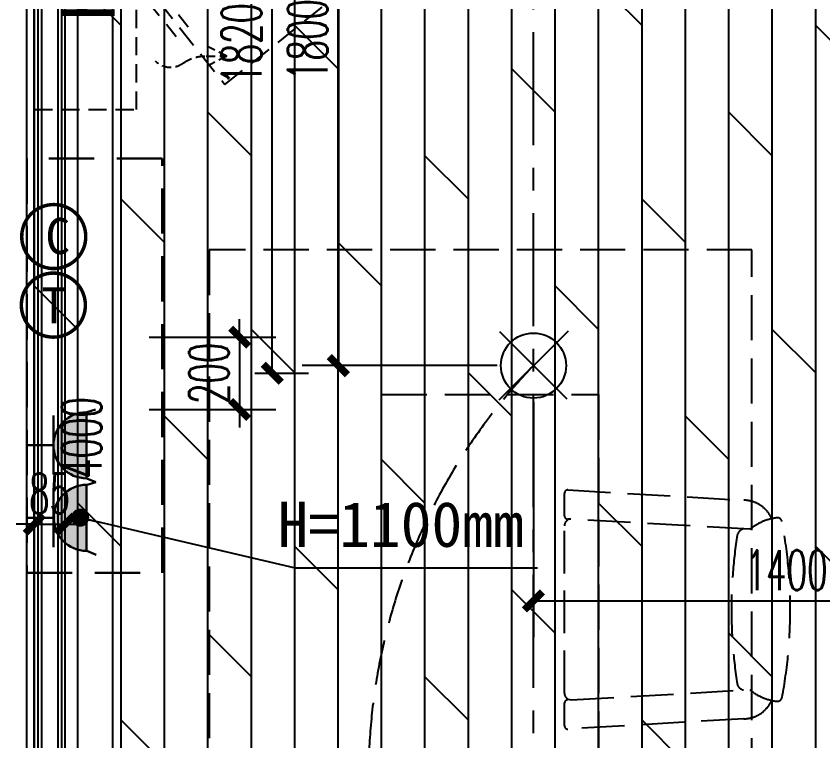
# Model space of a CAD drawing. Extents: x 184967 to 628822, y -100826 to 121332.
# Drawn here: x 208037 to 210267, y -18854 to -16850 of the extents above; entities that cross this region are included whole.
import ezdxf

# ---------------------------------------------------------------- set-up
doc = ezdxf.new("R2010")
doc.units = 0
doc.header["$MEASUREMENT"] = 0
for name, pattern in [('CENTER-1', [10, 6.25, -1.25, 1.25, -1.25]), ('DASH', [0.35, 0.25, -0.1]), ('DASHED2', [0.375, 0.25, -0.125]), ('HIDDEN', [0.375, 0.25, -0.125])]:
    doc.linetypes.add(name, pattern=pattern)
for name, color, linetype in [('0-地面', 251, 'Continuous'), ('0-天花尺寸', 2, 'Continuous'), ('0-天花造型', 55, 'Continuous'), ('0-完成面', 47, 'Continuous'), ('0-标注', 83, 'Continuous'), ('20180314', 3, 'Continuous'), ('E02-灯具开关连线', 6, 'Continuous'), ('P10-固定家具', 51, 'Continuous'), ('P10-活动家具', 55, 'DASH'), ('T05-天花灯具', 51, 'Continuous'), ('WALL', 145, 'Continuous'), ('定位标注', 2, 'Continuous')]:
    doc.layers.add(name, color=color, linetype=linetype)
doc.layers.add('E-插座', color=60, linetype='Continuous', lineweight=30)
doc.styles.add('尺寸标注', font='txt.shx', dxfattribs={"width": 0.6, "height": 110})
doc.styles.add('文字标注', font='')
doc.styles.get('文字标注').set_extended_font_data('SimSun')
doc.dimstyles.new('1', dxfattribs={"dimscale": 0, "dimtxt": 2.5, "dimasz": 1, "dimexe": 1, "dimexo": 0.3, "dimgap": 0.5, "dimtad": 1, "dimdec": 0, "dimzin": 0, "dimdsep": 46, "dimtxsty": '尺寸标注', "dimblk": 'ARCHTICK', "dimcen": 0, "dimdle": 0.6, "dimclrd": 251, "dimclre": 251, "dimclrt": 2, "dimadec": 0, "dimazin": 0, "dimtfac": 1, "dimtdec": 0, "dimtix": 1, "dimtmove": 2, "dimatfit": 3, "dimldrblk": 'DOT', "dimfxl": 1, "dimtolj": 1, "dimtzin": 0, "dimlwe": 30, "dimarcsym": 0})
doc.dimstyles.new('1-50', dxfattribs={"dimscale": 50, "dimtxt": 110, "dimasz": 1, "dimexe": 2, "dimexo": 2, "dimgap": 0.6, "dimtad": 1, "dimdec": 0, "dimrnd": 5, "dimtxsty": '尺寸标注', "dimblk": 'ARCHTICK', "dimcen": 2.5, "dimclrd": 251, "dimclre": 251, "dimclrt": 50, "dimadec": 0, "dimazin": 0, "dimtfac": 1, "dimtdec": 0, "dimtix": 1, "dimtmove": 2, "dimatfit": 3, "dimldrblk": 'DOT', "dimfxl": 1, "dimarcsym": 0})

# ---------------------------------------------------------------- blocks, each defined once
blk = doc.blocks.new('klj2')
at = {"linetype": 'HIDDEN', "ltscale": 100}
for p, q in [((144669, -224399.7), (144641.8, -224453.5)), ((144669, -224399.7), (144696.1, -224453.5)), ((144669, -224457.1), (144669, -224399.7)), ((144869.3, -224399.7), (144842.1, -224453.5)), ((144869.3, -224457.1), (144869.3, -224399.7)), ((144869.3, -224399.7), (144896.4, -224453.5)), ((145064.2, -224399.7), (145037, -224453.5)), ((145064.2, -224457.1), (145064.2, -224399.7)), ((145064.2, -224399.7), (145091.4, -224453.5)), ((145264.4, -224399.7), (145237.3, -224453.5)), ((145264.4, -224457.1), (145264.4, -224399.7)), ((145264.4, -224399.7), (145291.6, -224453.5))]:
    blk.add_line(p, q, dxfattribs=at)
at = {"linetype": 'DASHED2', "ltscale": 200}
blk.add_lwpolyline([(144521.7, -224649.3), (145393.7, -224649.3), (145393.7, -224932.3), (144521.7, -224932.3)], close=True, dxfattribs=at)
at = {"linetype": 'HIDDEN', "ltscale": 100}
for centre, radius, start, end in [((144569.8, -224461.7), 99.3, 324.4056, 2.6653), ((144770.1, -224461.7), 99.3, 324.4056, 2.6653), ((144965, -224461.7), 99.3, 324.4056, 2.6653), ((145165.3, -224461.7), 99.3, 324.4056, 2.6653), ((144694.2, -224555.8), 56.8, 140.2307, 227.1069), ((144894.5, -224555.8), 56.8, 140.2307, 227.1069), ((145089.4, -224555.8), 56.8, 140.2307, 227.1069), ((145289.7, -224555.8), 56.8, 140.2307, 227.1069)]:
    blk.add_arc(centre, radius, start, end, dxfattribs=at)
at = {"ltscale": 200, "insert": (145174, -224859.7), "char_height": 150, "attachment_point": 9, "style": '文字标注'}
blk.add_mtext('K  T', dxfattribs=at)
blk = doc.blocks.new('*U223')
at = {"layer": '0-天花造型', "linetype": 'ByBlock'}
for points in [[(564977.2, -31922.6), (567737.2, -31922.6), (567737.2, -27962.6), (564977.2, -27962.6)], [(565062.2, -31837.6), (567652.2, -31837.6), (567652.2, -28047.6), (565062.2, -28047.6)]]:
    blk.add_lwpolyline(points, close=True, dxfattribs=at)
at = {"layer": '0-天花造型', "color": 250, "linetype": 'ByBlock'}
for points in [[(564987.2, -31912.6), (567727.2, -31912.6), (567727.2, -27972.6), (564987.2, -27972.6)], [(564997.2, -31902.6), (567717.2, -31902.6), (567717.2, -27982.6), (564997.2, -27982.6)], [(565042.2, -31857.6), (567672.2, -31857.6), (567672.2, -28027.6), (565042.2, -28027.6)], [(565052.2, -31847.6), (567662.2, -31847.6), (567662.2, -28037.6), (565052.2, -28037.6)]]:
    blk.add_lwpolyline(points, close=True, dxfattribs=at)
blk = doc.blocks.new('A$C22B368992')
at = {"layer": 'E-插座', "color": 60, "const_width": 8.55}
blk.add_lwpolyline([(-9348.7, -15931.2, 1), (-9191.3, -15931.2, 1)], format="xyb", close=True, dxfattribs=at)
at = {"layer": 'E-插座', "color": 60, "style": '文字标注'}
blk.add_text('T', height=88.6, rotation=0.0028, dxfattribs=at).set_placement((-9298.8, -15975.9))
blk = doc.blocks.new('cc')
at = {"layer": 'E-插座'}
h = blk.add_hatch(color=60, dxfattribs=at)
edge = h.paths.add_edge_path()
edge.add_ellipse((454822.8, -194762.9), major_axis=(51.7, 51.7), ratio=1, start_angle=45.0973, end_angle=224.9032, ccw=False)
edge.add_line((454822.6, -194689.8), (454822.6, -194836.1))
at = {"layer": 'E-插座', "color": 60}
for p, q in [((454823.5, -194689.8), (454842.9, -194683.7)), ((454749.4, -194697.3), (454749.4, -194827.5)), ((454822.6, -194836.1), (454822.6, -194689.8)), ((454822.6, -194689.8), (454823.5, -194689.8)), ((454749.6, -194762.9), (454690.6, -194762.9)), ((454823.3, -194836.1), (454843.4, -194844.3))]:
    blk.add_line(p, q, dxfattribs=at)
at = {"layer": 'E-插座', "color": 60, "extrusion": (0, 0, -1)}
blk.add_ellipse((454822.8, -194762.9), major_axis=(51.7, 51.7), ratio=1, start_param=2.357884, end_param=5.496089, dxfattribs=at)
blk = doc.blocks.new('_ArchTick')
at = {"color": 0, "linetype": 'ByBlock', "const_width": 0.4}
blk.add_lwpolyline([(-0.5, -0.5), (0.5, 0.5)], dxfattribs=at)
blk = doc.blocks.new('_Dot')
at = {"color": 0, "linetype": 'ByBlock', "lineweight": -2}
blk.add_line((-0.5, 0), (-1, 0), dxfattribs=at)
at = {"color": 0, "linetype": 'ByBlock', "const_width": 0.5}
blk.add_lwpolyline([(-0.25, 0, 1), (0.25, 0, 1)], format="xyb", close=True, dxfattribs=at)
blk = doc.blocks.new('*D75')
at = {"layer": 'Defpoints', "color": 0, "linetype": 'ByBlock', "transparency": 16777216}
for p in [(208120.8, -17737.7), (208120.8, -17937.7), (208655.1, -17937.7)]:
    blk.add_point(p, dxfattribs=at)
at = {"layer": 'E-插座', "color": 251, "lineweight": -2, "transparency": 16777216}
for p, q in [((208655.1, -17737.7), (208655.1, -17687.7)), ((208405.1, -17737.7), (208755.1, -17737.7)), ((208655.1, -17737.7), (208655.1, -17937.7)), ((208405.1, -17937.7), (208755.1, -17937.7)), ((208655.1, -17937.7), (208655.1, -17987.7))]:
    blk.add_line(p, q, dxfattribs=at)
at = {"layer": 'E-插座', "color": 251, "linetype": 'ByBlock', "lineweight": -2, "transparency": 16777216, "xscale": 50, "yscale": 50, "zscale": 50}
for p, rotation in [((208655.1, -17737.7), 270), ((208655.1, -17937.7), 90)]:
    blk.add_blockref('_ArchTick', p, dxfattribs=dict(at, rotation=rotation))
at = {"layer": 'E-插座', "color": 50, "linetype": 'ByBlock', "transparency": 16777216, "insert": (208570.1, -17837.7), "char_height": 110, "attachment_point": 5, "rotation": 90, "style": '尺寸标注'}
blk.add_mtext('200', dxfattribs=at)
blk = doc.blocks.new('A$C27FC0382')
at = {"layer": 'T05-天花灯具', "color": 8}
for p, q in [((95.6, 95.6), (-95.6, -95.6)), ((93.1, -93.1), (-93.1, 93.1))]:
    blk.add_line(p, q, dxfattribs=at)
at = {"layer": 'T05-天花灯具'}
blk.add_circle((0, 0), 90, dxfattribs=at)
blk = doc.blocks.new('*D144')
at = {"layer": '0-标注', "color": 251, "linetype": 'ByBlock', "lineweight": -2, "transparency": 16777216}
for p, q in [((209367.2, -16016.4), (208828, -16016.4)), ((208928, -16016.4), (208928, -17816.4)), ((209367.2, -17816.4), (208828, -17816.4))]:
    blk.add_line(p, q, dxfattribs=at)
at = {"layer": 'Defpoints', "color": 0, "linetype": 'ByBlock', "transparency": 16777216}
for p in [(209467.2, -16016.4), (208928, -17816.4), (209467.2, -17816.4)]:
    blk.add_point(p, dxfattribs=at)
at = {"layer": '0-标注', "color": 251, "linetype": 'ByBlock', "lineweight": -2, "transparency": 16777216, "xscale": 50, "yscale": 50, "zscale": 50}
for p, rotation in [((208928, -16016.4), 90), ((208928, -17816.4), 270)]:
    blk.add_blockref('_ArchTick', p, dxfattribs=dict(at, rotation=rotation))
at = {"layer": '0-标注', "color": 50, "linetype": 'ByBlock', "transparency": 16777216, "insert": (208843, -16916.4), "char_height": 110, "attachment_point": 5, "rotation": 90, "style": '尺寸标注'}
blk.add_mtext('1800', dxfattribs=at)
blk = doc.blocks.new('*D143')
at = {"layer": '0-标注', "color": 251, "linetype": 'ByBlock', "lineweight": -2, "transparency": 16777216}
for p, q in [((209467.2, -17916.4), (209467.2, -18566.8)), ((210867.2, -17916.4), (210867.2, -18566.8)), ((209467.2, -18466.8), (210867.2, -18466.8))]:
    blk.add_line(p, q, dxfattribs=at)
at = {"layer": 'Defpoints', "color": 0, "linetype": 'ByBlock', "transparency": 16777216}
for p in [(209467.2, -17816.4), (210867.2, -17816.4), (210867.2, -18466.8)]:
    blk.add_point(p, dxfattribs=at)
at = {"layer": '0-标注', "color": 251, "linetype": 'ByBlock', "lineweight": -2, "transparency": 16777216, "xscale": 50, "yscale": 50, "zscale": 50, "rotation": 180}
blk.add_blockref('_ArchTick', (209467.2, -18466.8), dxfattribs=at)
at = {"layer": '0-标注', "color": 251, "linetype": 'ByBlock', "lineweight": -2, "transparency": 16777216, "xscale": 50, "yscale": 50, "zscale": 50}
blk.add_blockref('_ArchTick', (210867.2, -18466.8), dxfattribs=at)
at = {"layer": '0-标注', "color": 50, "linetype": 'ByBlock', "transparency": 16777216, "insert": (210167.2, -18381.8), "char_height": 110, "attachment_point": 5, "style": '尺寸标注'}
blk.add_mtext('1400', dxfattribs=at)
blk = doc.blocks.new('做成ACAD TuKuai0050')
at = {"linetype": 'DASH', "ltscale": 500}
for points in [[(262, 10), (264.6, 20), (234.6, 542.4, 0.148179), (268.6, 622.7, 0.357834), (257.4, 637.2, 0.093039), (-257.4, 637.2, 0.357834), (-268.6, 622.7, 0.140774), (-234.7, 542.6), (-264.6, 10)], [(266.1, 607, -0.289651), (320, 525.1), (350, 10, -0.414214), (340, 0), (274.6, 0, -0.414214), (264.6, 10), (262, 10, -0.267949), (244.6, 0), (-244.6, 0, -0.267949), (-262, 10), (-264.6, 10, -0.414214), (-274.6, 0), (-340, 0, -0.414214), (-350, 10), (-320, 525.1, -0.290214), (-265.9, 607.1, 4.345607)], [(-235.7, 523.6, 0.247109), (-218, 505.9, 0.078448), (218, 505.9, 0.158593), (229.6, 512.4, 0.062959), (235.6, 523.8, 1.368923)]]:
    blk.add_lwpolyline(points, format="xyb", dxfattribs=at)
blk = doc.blocks.new('fdgdfggfhrertrtrtrtr')
at = {"layer": 'P10-活动家具', "linetype": 'DASHED2', "ltscale": 250}
for p, q in [((35530.6, -19813.5), (35118.8, -19888.3)), ((35480.8, -19813.2), (35592.2, -20426.9)), ((35522.9, -19805.6), (35634.3, -20419.2)), ((35505.9, -19841.5), (35130.6, -19909.7)), ((35538.2, -19855.7), (35126.5, -19930.5)), ((35631.4, -20361.5), (35218.4, -20436.5)), ((35604.8, -20386.4), (35221.9, -20455.9)), ((35639, -20403.7), (35226, -20478.7)), ((35226, -20478.7), (35218.4, -20436.5))]:
    blk.add_line(p, q, dxfattribs=at)
blk.add_lwpolyline([(35505.9, -19841.5), (34938.4, -19944.6), (35037.3, -20489.4), (35604.8, -20386.4)], close=True, dxfattribs=at)
blk.add_circle((35305.1, -20764.6), 200, dxfattribs=at)
blk = doc.blocks.new('*D202')
at = {"layer": '0-天花尺寸', "color": 251, "linetype": 'ByBlock', "lineweight": -2, "transparency": 16777216}
for p, q in [((208087.2, -18255), (208037.2, -18255)), ((208087.2, -18255), (208172.2, -18255)), ((208172.2, -18255), (208222.2, -18255)), ((208087.2, -18286.4), (208087.2, -18355)), ((208172.2, -18286.4), (208172.2, -18355))]:
    blk.add_line(p, q, dxfattribs=at)
at = {"layer": 'Defpoints', "color": 0, "linetype": 'ByBlock', "transparency": 16777216}
for p in [(208087.2, -18186.4), (208172.2, -18186.4), (208172.2, -18255)]:
    blk.add_point(p, dxfattribs=at)
at = {"layer": '0-天花尺寸', "color": 251, "linetype": 'ByBlock', "lineweight": -2, "transparency": 16777216, "xscale": 50, "yscale": 50, "zscale": 50}
blk.add_blockref('_ArchTick', (208087.2, -18255), dxfattribs=at)
at = {"layer": '0-天花尺寸', "color": 251, "linetype": 'ByBlock', "lineweight": -2, "transparency": 16777216, "xscale": 50, "yscale": 50, "zscale": 50, "rotation": 180}
blk.add_blockref('_ArchTick', (208172.2, -18255), dxfattribs=at)
at = {"layer": '0-天花尺寸', "color": 50, "linetype": 'ByBlock', "transparency": 16777216, "insert": (208129.7, -18170), "char_height": 110, "attachment_point": 5, "style": '尺寸标注'}
blk.add_mtext('85', dxfattribs=at)
blk = doc.blocks.new('*D313')
at = {"layer": 'Defpoints', "color": 0, "linetype": 'ByBlock', "transparency": 16777216}
for p in [(208282.6, -16016.4), (208745.1, -16016.4), (208655.1, -17837.7, 406.9)]:
    blk.add_point(p, dxfattribs=at)
at = {"layer": 'E-插座', "color": 251, "lineweight": -2, "transparency": 16777216}
for p, q in [((208495.1, -16016.4), (208845.1, -16016.4)), ((208745.1, -17837.7), (208745.1, -16016.4)), ((208697.5, -17837.7), (208845.1, -17837.7))]:
    blk.add_line(p, q, dxfattribs=at)
at = {"layer": 'E-插座', "color": 251, "linetype": 'ByBlock', "lineweight": -2, "transparency": 16777216, "xscale": 50, "yscale": 50, "zscale": 50}
for p, rotation in [((208745.1, -16016.4), 90), ((208745.1, -17837.7), 270)]:
    blk.add_blockref('_ArchTick', p, dxfattribs=dict(at, rotation=rotation))
at = {"layer": 'E-插座', "color": 50, "linetype": 'ByBlock', "transparency": 16777216, "insert": (208660.1, -16927.1), "char_height": 110, "attachment_point": 5, "rotation": 90, "style": '尺寸标注'}
blk.add_mtext('1820', dxfattribs=at)
blk = doc.blocks.new('*D437')
at = {"layer": 'Defpoints', "color": 0, "linetype": 'ByBlock', "transparency": 16777216}
for p in [(208067.2, -16016.4), (208067.2, -20016.4), (208303.6, -20016.4)]:
    blk.add_point(p, dxfattribs=at)
at = {"layer": '定位标注', "color": 251, "lineweight": -2, "transparency": 16777216}
for p, q in [((208167.2, -16016.4), (208403.6, -16016.4)), ((208303.6, -16016.4), (208303.6, -20016.4)), ((208167.2, -20016.4), (208403.6, -20016.4))]:
    blk.add_line(p, q, dxfattribs=at)
at = {"layer": '定位标注', "color": 251, "linetype": 'ByBlock', "lineweight": -2, "transparency": 16777216, "xscale": 50, "yscale": 50, "zscale": 50}
for p, rotation in [((208303.6, -16016.4), 90), ((208303.6, -20016.4), 270)]:
    blk.add_blockref('_ArchTick', p, dxfattribs=dict(at, rotation=rotation))
at = {"layer": '定位标注', "color": 50, "linetype": 'ByBlock', "transparency": 16777216, "insert": (208218.6, -18016.4), "char_height": 110, "attachment_point": 5, "rotation": 90, "style": '尺寸标注'}
blk.add_mtext('4000', dxfattribs=at)

msp = doc.modelspace()

# ---------------------------------------------------------------- hatches: boundary and pattern name
at = {"layer": '0-地面'}
h = msp.add_hatch(dxfattribs=at)
h.set_pattern_fill('DOLMIT', color=250, scale=480, angle=90)
h.set_pattern_definition([(90, (208087.23, -19996.43), (-120, 7e-15), []), (135, (208087.23, -19996.43), (-240, -240), [169.706, -339.41])])
h.paths.add_polyline_path([(208087.2, -16036.4), (210847.2, -16036.4), (210847.2, -19996.4), (208087.2, -19996.4)])

# ---------------------------------------------------------------- linework, layer by layer
at = {"layer": '0-完成面', "linetype": 'ByBlock'}
msp.add_lwpolyline([(208167.2, -19996.4), (208087.2, -19996.4), (208087.2, -16036.4), (210847.2, -16036.4), (210847.2, -19996.4), (209067.2, -19996.4)], dxfattribs=at)
at = {"layer": '0-标注', "color": 1, "linetype": 'CENTER-1', "ltscale": 50}
msp.add_line((209467.2, -19207.4), (209467.2, -16116), dxfattribs=at)
at = {"layer": 'E-插座', "color": 6, "linetype": 'DASHED2', "ltscale": 500}
msp.add_lwpolyline([(208440.5, -17243.9), (208067.2, -17243.9), (208067.2, -18389), (208440.5, -18389)], close=True, dxfattribs=at)
at = {"layer": 'E-插座', "color": 60, "const_width": 9.61}
msp.add_lwpolyline([(208052.7, -17459.7, 1), (208229.7, -17459.6, 1)], format="xyb", close=True, dxfattribs=at)
at = {"layer": 'E02-灯具开关连线', "linetype": 'DASH', "ltscale": 500}
msp.add_lwpolyline([(209289.3, -19866.2, -0.351942), (209467.2, -17816.4, -7.947133)], format="xyb", dxfattribs=at)
at = {"layer": 'P10-固定家具', "color": 250, "linetype": 'DASH', "ltscale": 500}
msp.add_lwpolyline([(208571.2, -19496.4), (210071.2, -19496.4), (210071.2, -17496.4), (208571.2, -17496.4)], close=True, dxfattribs=at)
at = {"layer": 'P10-活动家具', "linetype": 'DASH', "ltscale": 500}
msp.add_lwpolyline([(209647.2, -17896.4), (209647.2, -19096.4), (209047.2, -19096.4), (209047.2, -17896.4)], close=True, dxfattribs=at)
at = {"layer": 'WALL'}
msp.add_line((208067.2, -20016.4), (208067.2, -16816.4), dxfattribs=at)

# ---------------------------------------------------------------- block references
at = {"layer": '0-天花造型', "linetype": 'ByBlock'}
msp.add_blockref('*U223', (-356889.9, 11926.2), dxfattribs=at)
at = {"layer": '20180314', "linetype": 'ByBlock', "ltscale": 0.02, "rotation": 118.1603103725876}
msp.add_blockref('fdgdfggfhrertrtrtrtr', (207519.4, -57254.9, -6.6), dxfattribs=at)
at = {"layer": 'E-插座', "extrusion": (0, 0, -1), "rotation": 359.9994985113231}
for name, p, xscale, yscale, zscale in [('A$C22B368992', (-218568.7, 273.5), -1.124999933645529, 1.124999933645529, -1.124999933645529), ('cc', (360298.7, 225412), -1.249999926402159, 1.249999926402159, -1.249999926402159), ('cc', (360298.2, 225211.3), -1.249999926402159, 1.249999926402159, -1.249999926402159)]:
    msp.add_blockref(name, p, dxfattribs=dict(at, xscale=xscale, yscale=yscale, zscale=zscale))
at = {"layer": 'P10-活动家具', "xscale": -1, "rotation": 270}
msp.add_blockref('klj2', (433019.6, -161630.1), dxfattribs=at)
at = {"layer": 'P10-活动家具', "linetype": 'DASH', "ltscale": 10, "xscale": 0.9442872316023201, "yscale": 0.9442872316023201, "zscale": 0.9442872316023201, "rotation": 270}
msp.add_blockref('做成ACAD TuKuai0050', (209552.8, -18490.6), dxfattribs=at)
at = {"layer": 'T05-天花灯具', "color": 0}
msp.add_blockref('A$C27FC0382', (209467.2, -17816.4), dxfattribs=at)

# ---------------------------------------------------------------- texts
at = {"layer": 'E-插座', "color": 60, "style": '文字标注'}
msp.add_text('C', height=99.7, rotation=0.0033, dxfattribs=at).set_placement((208118.3, -17507.9, 406.9))
at = {"layer": 'E-插座', "color": 52, "style": '文字标注'}
msp.add_text('H=1100mm', height=125, dxfattribs=at).set_placement((208760.2, -18317.5))

# ---------------------------------------------------------------- dimensions: what is measured, and where the dimension line sits
at = {"layer": '0-天花尺寸', "linetype": 'ByBlock'}
dim = msp.add_linear_dim(base=(208172.2, -18255), p1=(208087.2, -18186.4), p2=(208172.2, -18186.4), dimstyle='1-50', dxfattribs=at)
dim.commit()
dim.dimension.update_dxf_attribs({"geometry": '*D202', "text_midpoint": (208129.7, -18170)})
at = {"layer": '0-标注', "linetype": 'ByBlock'}
for p1, p2, distance, picture, middle in [((209467.2, -16016.4, -6.9), (209467.2, -17816.4, -6.9), -539.3, '*D144', (208843, -16916.4, -6.9)), ((209467.2, -17816.4, -6.9), (210867.2, -17816.4, -6.9), -650.4, '*D143', (210167.2, -18381.8, -6.9))]:
    dim = msp.add_aligned_dim(p1=p1, p2=p2, distance=distance, dimstyle='1-50', dxfattribs=at)
    dim.commit()
    dim.dimension.update_dxf_attribs({"geometry": picture, "text_midpoint": middle})
at = {"layer": 'E-插座', "color": 1, "linetype": 'ByBlock'}
dim = msp.add_linear_dim(base=(208745.1, -16016.4), p1=(208655.1, -17837.7, 406.9), p2=(208282.6, -16016.4), angle=90, dimstyle='1-50', override={"dimfxl": 5, "dimfxlon": 1}, dxfattribs=at)
dim.commit()
dim.dimension.update_dxf_attribs({"geometry": '*D313', "text_midpoint": (208660.1, -16927.1)})
at = {"layer": 'E-插座', "linetype": 'ByBlock'}
dim = msp.add_linear_dim(base=(208655.1, -17937.7, 406.9), p1=(208120.8, -17737.7, 406.9), p2=(208120.8, -17937.7, 406.9), angle=90, dimstyle='1-50', override={"dimfxl": 5, "dimfxlon": 1, "dimarcsym": 1}, dxfattribs=at)
dim.commit()
dim.dimension.update_dxf_attribs({"geometry": '*D75', "text_midpoint": (208570.1, -17837.7, 406.9)})
at = {"layer": '定位标注', "color": 1, "linetype": 'ByBlock'}
dim = msp.add_linear_dim(base=(208303.6, -20016.4), p1=(208067.2, -16016.4), p2=(208067.2, -20016.4), angle=90, dimstyle='1-50', override={"dimfxl": 5, "dimfxlon": 1}, dxfattribs=at)
dim.commit()
dim.dimension.update_dxf_attribs({"geometry": '*D437', "text_midpoint": (208218.6, -18016.4)})

# ---------------------------------------------------------------- leaders
at = {"layer": 'E-插座', "color": 251}
msp.add_leader([(208214.2, -18236.7), (208808.8, -18375), (209478.4, -18375)], dimstyle='1', override={"dimscale": 50, "dimtad": 0}, dxfattribs=at)

doc.saveas('drawing.dxf')
